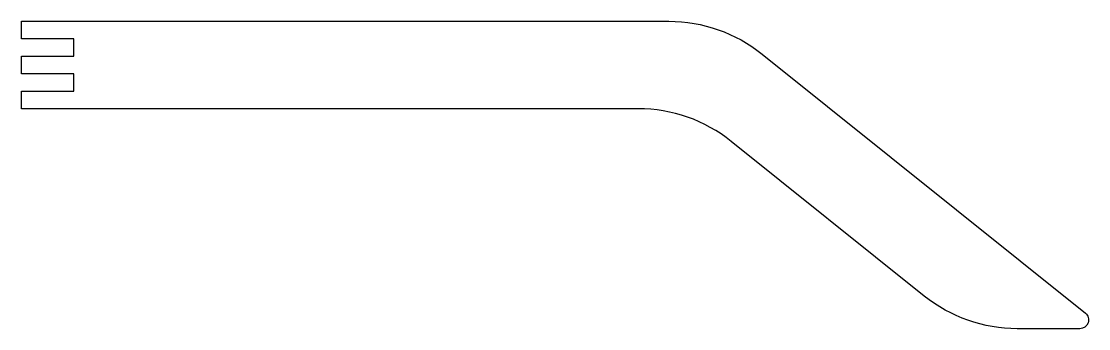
# Model space of a CAD drawing. Header units: inches. Extents: x 0.75 to 6.85, y -2.26 to -0.5.
import ezdxf

# ---------------------------------------------------------------- set-up
doc = ezdxf.new("R2010")
doc.units = ezdxf.units.IN
doc.layers.get('0').update_dxf_attribs({"linetype": 'CONTINUOUS'})

msp = doc.modelspace()

# ---------------------------------------------------------------- linework, layer by layer
msp.add_lwpolyline([(0.75, -1), (0.75, -0.9), (1.05, -0.9), (1.05, -0.8), (0.75, -0.8), (0.75, -0.7), (1.05, -0.7), (1.05, -0.6), (0.75, -0.6), (0.75, -0.5), (4.4512, -0.5, -0.170643), (4.9831, -0.687), (6.8313, -2.1695, -0.708463), (6.8, -2.2585), (6.442, -2.2585, -0.170643), (5.9101, -2.0716), (4.8073, -1.187, 0.170643), (4.2754, -1)], format="xyb", close=True)

doc.saveas('drawing.dxf')
